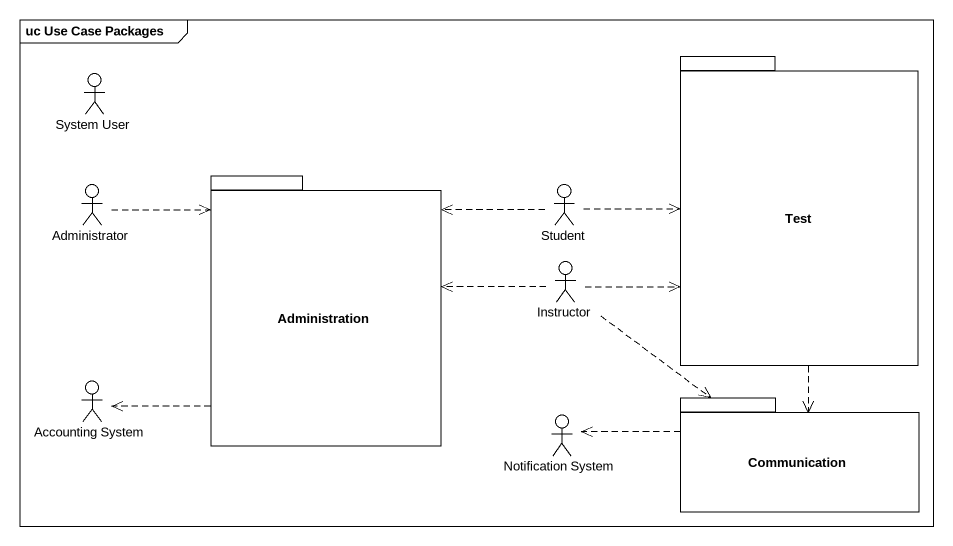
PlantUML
@startuml
mainframe uc Use Case Packages
actor "System User" as System_User
package Test {
}
actor Administrator
package Administration {
}
actor Student
actor Instructor
actor "Accounting System" as Accounting_System
actor "Notification System" as Notification_System
package Communication {
}
Test ..> Communication
Administrator .right.> Administration
Administration .left.> Accounting_System
Student .right.> Test
Student .left.> Administration
Instructor .right.> Test
Instructor .left.> Administration
Instructor ..> Communication
Communication .left.> Notification_System
@enduml
